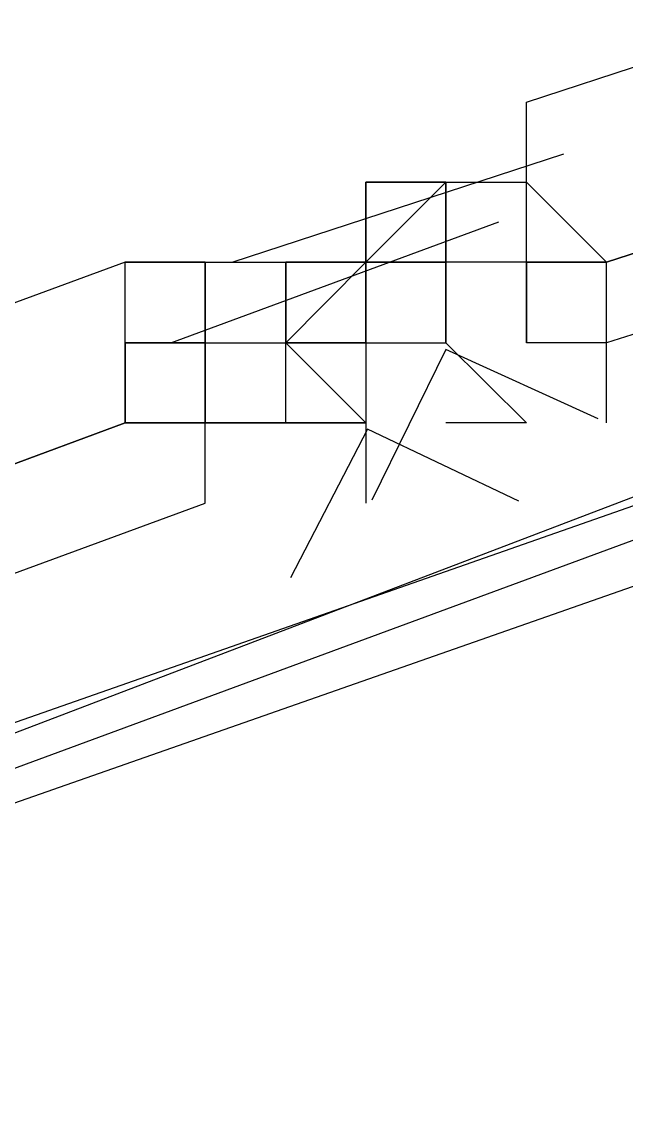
# Model space of a CAD drawing. Header units: feet. Extents: x -84 to 198, y -22 to 181.
# Drawn here: x 52.0628 to 52.1633, y 147.9979 to 148.1778 of the extents above; entities that cross this region are included whole.
import ezdxf

# ---------------------------------------------------------------- set-up
doc = ezdxf.new("R2010")
doc.units = ezdxf.units.FT
doc.layers.add('A-LINEA', color=7, linetype='CONTINUOUS')

msp = doc.modelspace()

# ---------------------------------------------------------------- linework, layer by layer
at = {"layer": 'A-LINEA'}
for p, q in [((52.1467, 148.1644), (52.1467, 148.1644)), ((52.1467, 148.1644), (52.1467, 148.1644)), ((52.0978, 148.1378), (52.1529, 148.1558)), ((52.0978, 148.1378), (52.1529, 148.1558)), ((52.12, 148.1511), (52.12, 148.1511)), ((52.1333, 148.1511), (52.12, 148.1511)), ((52.1333, 148.1511), (52.12, 148.1511)), ((52.12, 148.1511), (52.12, 148.1511)), ((52.12, 148.1511), (52.12, 148.1511)), ((52.12, 148.1378), (52.1333, 148.1511)), ((52.12, 148.1511), (52.12, 148.1511)), ((52.12, 148.1511), (52.1333, 148.1511)), ((52.12, 148.1511), (52.12, 148.1511)), ((52.12, 148.1511), (52.12, 148.1511)), ((52.12, 148.1511), (52.12, 148.1511)), ((52.12, 148.1511), (52.12, 148.1511)), ((52.12, 148.1511), (52.12, 148.1511)), ((52.12, 148.1511), (52.12, 148.1511)), ((52.12, 148.1511), (52.12, 148.1511)), ((52.12, 148.1511), (52.12, 148.1511)), ((52.12, 148.1511), (52.12, 148.1511)), ((52.12, 148.1511), (52.12, 148.1511)), ((52.12, 148.1511), (52.12, 148.1511)), ((52.1333, 148.1511), (52.12, 148.1511)), ((52.1333, 148.1511), (52.12, 148.1511)), ((52.12, 148.1511), (52.12, 148.1511)), ((52.12, 148.1511), (52.12, 148.1511)), ((52.12, 148.1378), (52.1333, 148.1511)), ((52.12, 148.1511), (52.12, 148.1511)), ((52.12, 148.1511), (52.1333, 148.1511)), ((52.12, 148.1511), (52.12, 148.1511)), ((52.12, 148.1511), (52.12, 148.1511)), ((52.12, 148.1511), (52.12, 148.1511)), ((52.12, 148.1511), (52.12, 148.1511)), ((52.12, 148.1511), (52.12, 148.1511)), ((52.12, 148.1511), (52.12, 148.1511)), ((52.12, 148.1511), (52.12, 148.1511)), ((52.12, 148.1511), (52.12, 148.1511)), ((52.12, 148.1511), (52.12, 148.1511)), ((52.12, 148.1511), (52.12, 148.1511)), ((52.1333, 148.1511), (52.1333, 148.1511)), ((52.1333, 148.1511), (52.1333, 148.1511)), ((52.1333, 148.1511), (52.1333, 148.1511)), ((52.1333, 148.1511), (52.1333, 148.1511)), ((52.1333, 148.1511), (52.1333, 148.1511)), ((52.1333, 148.1511), (52.1333, 148.1511)), ((52.1333, 148.1511), (52.1333, 148.1511)), ((52.1333, 148.1511), (52.1333, 148.1511)), ((52.1333, 148.1511), (52.1333, 148.1511)), ((52.1333, 148.1511), (52.1333, 148.1511)), ((52.1333, 148.1511), (52.1333, 148.1511)), ((52.1333, 148.1511), (52.1333, 148.1511)), ((52.1333, 148.1511), (52.1333, 148.1511)), ((52.1333, 148.1511), (52.1333, 148.1378)), ((52.1333, 148.1511), (52.1467, 148.1511)), ((52.1333, 148.1511), (52.1333, 148.1511)), ((52.1333, 148.1511), (52.1333, 148.1511)), ((52.1333, 148.1511), (52.1333, 148.1378)), ((52.1333, 148.1511), (52.1333, 148.1511)), ((52.1333, 148.1511), (52.1333, 148.1511)), ((52.1333, 148.1511), (52.1333, 148.1511)), ((52.1333, 148.1511), (52.1333, 148.1511)), ((52.1333, 148.1511), (52.1333, 148.1511)), ((52.1333, 148.1511), (52.1333, 148.1511)), ((52.1333, 148.1511), (52.1333, 148.1511)), ((52.1333, 148.1511), (52.1333, 148.1511)), ((52.1333, 148.1511), (52.1333, 148.1511)), ((52.1333, 148.1511), (52.1333, 148.1511)), ((52.1333, 148.1511), (52.1333, 148.1511)), ((52.1333, 148.1511), (52.1333, 148.1511)), ((52.1333, 148.1511), (52.1333, 148.1511)), ((52.1333, 148.1511), (52.1333, 148.1511)), ((52.1333, 148.1511), (52.1333, 148.1511)), ((52.1333, 148.1511), (52.1333, 148.1511)), ((52.1333, 148.1511), (52.1333, 148.1511)), ((52.1333, 148.1511), (52.1333, 148.1378)), ((52.1333, 148.1511), (52.1467, 148.1511)), ((52.1333, 148.1511), (52.1333, 148.1511)), ((52.1333, 148.1511), (52.1333, 148.1511)), ((52.1333, 148.1511), (52.1333, 148.1378)), ((52.1333, 148.1511), (52.1333, 148.1511)), ((52.1333, 148.1511), (52.1333, 148.1511)), ((52.1333, 148.1511), (52.1333, 148.1511)), ((52.1333, 148.1511), (52.1333, 148.1511)), ((52.1467, 148.1511), (52.1467, 148.1511)), ((52.1467, 148.1511), (52.1467, 148.1511)), ((52.1467, 148.1511), (52.1467, 148.1511)), ((52.1467, 148.1511), (52.1467, 148.1511)), ((52.1467, 148.1511), (52.1467, 148.1511)), ((52.1467, 148.1511), (52.1467, 148.1511)), ((52.1467, 148.1511), (52.1467, 148.1511)), ((52.1467, 148.1511), (52.1467, 148.1511)), ((52.1467, 148.1511), (52.1467, 148.1511)), ((52.1467, 148.1511), (52.1467, 148.1511)), ((52.1467, 148.1511), (52.1467, 148.1511)), ((52.1467, 148.1511), (52.1467, 148.1511)), ((52.1467, 148.1511), (52.1467, 148.1511)), ((52.1467, 148.1511), (52.1467, 148.1511)), ((52.1467, 148.1511), (52.1467, 148.1511)), ((52.1467, 148.1511), (52.1467, 148.1511)), ((52.1467, 148.1511), (52.1467, 148.1511)), ((52.1467, 148.1511), (52.1467, 148.1511)), ((52.1467, 148.1511), (52.1467, 148.1511)), ((52.1467, 148.1511), (52.1467, 148.1511)), ((52.1467, 148.1511), (52.1467, 148.1511)), ((52.1467, 148.1511), (52.1467, 148.1511)), ((52.1467, 148.1511), (52.1467, 148.1511)), ((52.1467, 148.1511), (52.1467, 148.1511)), ((52.1467, 148.1511), (52.1467, 148.1511)), ((52.1467, 148.1511), (52.1467, 148.1511)), ((52.1467, 148.1511), (52.1467, 148.1511)), ((52.1467, 148.1511), (52.1467, 148.1511)), ((52.1467, 148.1511), (52.1467, 148.1511)), ((52.1467, 148.1511), (52.1467, 148.1511)), ((52.1467, 148.1378), (52.1467, 148.1511)), ((52.1467, 148.1511), (52.1467, 148.1511)), ((52.1467, 148.1511), (52.1467, 148.1511)), ((52.1467, 148.1511), (52.1467, 148.1511)), ((52.1467, 148.1511), (52.1467, 148.1511)), ((52.1467, 148.1511), (52.1467, 148.1511)), ((52.1467, 148.1511), (52.1467, 148.1511)), ((52.1467, 148.1511), (52.1467, 148.1511)), ((52.1467, 148.1511), (52.1467, 148.1511)), ((52.1467, 148.1511), (52.1467, 148.1511)), ((52.1467, 148.1511), (52.1467, 148.1511)), ((52.1467, 148.1511), (52.1467, 148.1511)), ((52.1467, 148.1511), (52.1467, 148.1511)), ((52.1467, 148.1511), (52.1467, 148.1511)), ((52.1467, 148.1511), (52.1467, 148.1511)), ((52.1467, 148.1511), (52.1467, 148.1511)), ((52.1467, 148.1511), (52.1467, 148.1511)), ((52.1467, 148.1511), (52.1467, 148.1511)), ((52.1467, 148.1511), (52.1467, 148.1511)), ((52.1467, 148.1511), (52.1467, 148.1511)), ((52.1467, 148.1511), (52.1467, 148.1511)), ((52.1467, 148.1511), (52.1467, 148.1511)), ((52.1467, 148.1511), (52.1467, 148.1511)), ((52.1467, 148.1511), (52.1467, 148.1511)), ((52.1467, 148.1511), (52.1467, 148.1511)), ((52.1467, 148.1511), (52.1467, 148.1511)), ((52.1467, 148.1511), (52.1467, 148.1511)), ((52.1467, 148.1511), (52.1467, 148.1511)), ((52.1467, 148.1511), (52.1467, 148.1511)), ((52.1467, 148.1511), (52.1467, 148.1511)), ((52.1467, 148.1511), (52.1467, 148.1511)), ((52.1467, 148.1378), (52.1467, 148.1511)), ((52.0876, 148.1244), (52.1421, 148.1445)), ((52.0876, 148.1244), (52.1421, 148.1445)), ((52.08, 148.1378), (52.08, 148.1378)), ((52.08, 148.1378), (52.08, 148.1378)), ((52.08, 148.1378), (52.0933, 148.1378)), ((52.08, 148.1378), (52.08, 148.1378)), ((52.08, 148.1378), (52.08, 148.1378)), ((52.08, 148.1378), (52.08, 148.1378)), ((52.08, 148.1378), (52.08, 148.1378)), ((52.0933, 148.1378), (52.08, 148.1378)), ((52.08, 148.1378), (52.08, 148.1378)), ((52.08, 148.1378), (52.08, 148.1378)), ((52.08, 148.1378), (52.0933, 148.1378)), ((52.08, 148.1378), (52.08, 148.1378)), ((52.08, 148.1378), (52.08, 148.1378)), ((52.08, 148.1378), (52.08, 148.1378)), ((52.08, 148.1378), (52.08, 148.1378)), ((52.0933, 148.1378), (52.08, 148.1378)), ((52.0933, 148.1378), (52.1067, 148.1378)), ((52.0933, 148.1378), (52.0933, 148.1378)), ((52.0933, 148.1378), (52.0933, 148.1378)), ((52.0933, 148.1378), (52.0933, 148.1378)), ((52.0933, 148.1378), (52.0933, 148.1378)), ((52.0933, 148.1378), (52.0933, 148.1378)), ((52.0933, 148.1378), (52.0933, 148.1378)), ((52.0933, 148.1378), (52.0933, 148.1378)), ((52.0933, 148.1378), (52.1067, 148.1378)), ((52.0933, 148.1244), (52.0933, 148.1378)), ((52.0933, 148.1378), (52.0933, 148.1244)), ((52.0933, 148.1378), (52.0933, 148.1378)), ((52.0933, 148.1378), (52.0933, 148.1378)), ((52.0933, 148.1378), (52.1067, 148.1378)), ((52.0933, 148.1378), (52.0933, 148.1244)), ((52.0933, 148.1378), (52.0933, 148.1378)), ((52.0933, 148.1378), (52.0933, 148.1378)), ((52.0933, 148.1378), (52.0933, 148.1378)), ((52.0933, 148.1378), (52.0933, 148.1244)), ((52.0933, 148.1378), (52.0933, 148.1244)), ((52.0933, 148.1378), (52.0933, 148.1244)), ((52.0933, 148.1378), (52.0933, 148.1378)), ((52.0933, 148.1378), (52.0933, 148.1378)), ((52.0933, 148.1378), (52.0933, 148.1378)), ((52.0933, 148.1378), (52.0933, 148.1378)), ((52.0933, 148.1378), (52.0933, 148.1378)), ((52.0933, 148.1378), (52.0933, 148.1378)), ((52.0933, 148.1378), (52.0933, 148.1378)), ((52.0933, 148.1378), (52.1067, 148.1378)), ((52.0933, 148.1378), (52.0933, 148.1378)), ((52.0933, 148.1378), (52.0933, 148.1378)), ((52.0933, 148.1378), (52.0933, 148.1378)), ((52.0933, 148.1378), (52.0933, 148.1378)), ((52.0933, 148.1378), (52.0933, 148.1378)), ((52.0933, 148.1378), (52.0933, 148.1378)), ((52.0933, 148.1378), (52.0933, 148.1378)), ((52.0933, 148.1378), (52.1067, 148.1378)), ((52.0933, 148.1244), (52.0933, 148.1378)), ((52.0933, 148.1378), (52.0933, 148.1244)), ((52.0933, 148.1378), (52.0933, 148.1378)), ((52.0933, 148.1378), (52.0933, 148.1378)), ((52.0933, 148.1378), (52.1067, 148.1378)), ((52.0933, 148.1378), (52.0933, 148.1244)), ((52.0933, 148.1378), (52.0933, 148.1378)), ((52.0933, 148.1378), (52.0933, 148.1378)), ((52.0933, 148.1378), (52.0933, 148.1378)), ((52.0933, 148.1378), (52.0933, 148.1244)), ((52.0933, 148.1378), (52.0933, 148.1244)), ((52.0933, 148.1378), (52.0933, 148.1244)), ((52.0933, 148.1378), (52.0933, 148.1378)), ((52.0933, 148.1378), (52.0933, 148.1378)), ((52.0933, 148.1378), (52.0933, 148.1378)), ((52.0933, 148.1378), (52.0933, 148.1378)), ((52.0933, 148.1378), (52.0933, 148.1378)), ((52.0933, 148.1378), (52.0933, 148.1378)), ((52.0933, 148.1378), (52.0933, 148.1378)), ((52.1067, 148.1378), (52.1067, 148.1378)), ((52.12, 148.1378), (52.1067, 148.1378)), ((52.1067, 148.1378), (52.1067, 148.1378)), ((52.1067, 148.1378), (52.1067, 148.1378)), ((52.1067, 148.1378), (52.1067, 148.1378)), ((52.1067, 148.1378), (52.1067, 148.1378)), ((52.1067, 148.1378), (52.1067, 148.1378)), ((52.1067, 148.1378), (52.1067, 148.1378)), ((52.1067, 148.1378), (52.1067, 148.1378)), ((52.1067, 148.1378), (52.1067, 148.1378)), ((52.1067, 148.1378), (52.1067, 148.1378)), ((52.1067, 148.1378), (52.1067, 148.1378)), ((52.1067, 148.1378), (52.1067, 148.1378)), ((52.1067, 148.1244), (52.1067, 148.1378)), ((52.1067, 148.1378), (52.1067, 148.1378)), ((52.1067, 148.1378), (52.1067, 148.1378)), ((52.1067, 148.1378), (52.1067, 148.1378)), ((52.1067, 148.1378), (52.1067, 148.1378)), ((52.12, 148.1378), (52.1067, 148.1378)), ((52.1067, 148.1378), (52.1067, 148.1378)), ((52.1067, 148.1378), (52.1067, 148.1378)), ((52.1067, 148.1378), (52.1067, 148.1378)), ((52.1067, 148.1378), (52.1067, 148.1378)), ((52.1067, 148.1378), (52.1067, 148.1378)), ((52.1067, 148.1378), (52.1067, 148.1378)), ((52.1067, 148.1378), (52.1067, 148.1378)), ((52.1067, 148.1378), (52.1067, 148.1378)), ((52.1067, 148.1378), (52.1067, 148.1378)), ((52.1067, 148.1378), (52.1067, 148.1378)), ((52.1067, 148.1378), (52.1067, 148.1378)), ((52.1067, 148.1378), (52.1067, 148.1378)), ((52.1067, 148.1378), (52.1067, 148.1378)), ((52.1067, 148.1378), (52.1067, 148.1378)), ((52.1067, 148.1378), (52.1067, 148.1378)), ((52.1067, 148.1378), (52.12, 148.1378)), ((52.1067, 148.1378), (52.1067, 148.1378)), ((52.1067, 148.1378), (52.1067, 148.1378)), ((52.1067, 148.1378), (52.1067, 148.1378)), ((52.1067, 148.1378), (52.1067, 148.1378)), ((52.1067, 148.1378), (52.1067, 148.1378)), ((52.1067, 148.1378), (52.1067, 148.1378)), ((52.1067, 148.1378), (52.1067, 148.1378)), ((52.1067, 148.1378), (52.1067, 148.1378)), ((52.1067, 148.1378), (52.1067, 148.1244)), ((52.1067, 148.1378), (52.1067, 148.1378)), ((52.1067, 148.1378), (52.1067, 148.1378)), ((52.1067, 148.1378), (52.1067, 148.1378)), ((52.1067, 148.1378), (52.1067, 148.1378)), ((52.1067, 148.1378), (52.1067, 148.1378)), ((52.1067, 148.1378), (52.1067, 148.1378)), ((52.1067, 148.1378), (52.1067, 148.1378)), ((52.1067, 148.1378), (52.1067, 148.1378)), ((52.1067, 148.1378), (52.1067, 148.1378)), ((52.1067, 148.1378), (52.1067, 148.1378)), ((52.12, 148.1378), (52.1067, 148.1378)), ((52.1067, 148.1378), (52.1067, 148.1378)), ((52.1067, 148.1378), (52.1067, 148.1378)), ((52.1067, 148.1378), (52.1067, 148.1378)), ((52.1067, 148.1378), (52.1067, 148.1378)), ((52.1067, 148.1378), (52.1067, 148.1378)), ((52.1067, 148.1378), (52.1067, 148.1378)), ((52.1067, 148.1378), (52.1067, 148.1378)), ((52.1067, 148.1378), (52.1067, 148.1378)), ((52.1067, 148.1378), (52.1067, 148.1378)), ((52.1067, 148.1378), (52.1067, 148.1378)), ((52.1067, 148.1378), (52.1067, 148.1378)), ((52.1067, 148.1244), (52.1067, 148.1378)), ((52.1067, 148.1378), (52.1067, 148.1378)), ((52.1067, 148.1378), (52.1067, 148.1378)), ((52.1067, 148.1378), (52.1067, 148.1378)), ((52.1067, 148.1378), (52.1067, 148.1378)), ((52.12, 148.1378), (52.1067, 148.1378)), ((52.1067, 148.1378), (52.1067, 148.1378)), ((52.1067, 148.1378), (52.1067, 148.1378)), ((52.1067, 148.1378), (52.1067, 148.1378)), ((52.1067, 148.1378), (52.1067, 148.1378)), ((52.1067, 148.1378), (52.1067, 148.1378)), ((52.1067, 148.1378), (52.1067, 148.1378)), ((52.1067, 148.1378), (52.1067, 148.1378)), ((52.1067, 148.1378), (52.1067, 148.1378)), ((52.1067, 148.1378), (52.1067, 148.1378)), ((52.1067, 148.1378), (52.1067, 148.1378)), ((52.1067, 148.1378), (52.1067, 148.1378)), ((52.1067, 148.1378), (52.1067, 148.1378)), ((52.1067, 148.1378), (52.1067, 148.1378)), ((52.1067, 148.1378), (52.1067, 148.1378)), ((52.1067, 148.1378), (52.1067, 148.1378)), ((52.1067, 148.1378), (52.12, 148.1378)), ((52.1067, 148.1378), (52.1067, 148.1378)), ((52.1067, 148.1378), (52.1067, 148.1378)), ((52.1067, 148.1378), (52.1067, 148.1378)), ((52.1067, 148.1378), (52.1067, 148.1378)), ((52.1067, 148.1378), (52.1067, 148.1378)), ((52.1067, 148.1378), (52.1067, 148.1378)), ((52.1067, 148.1378), (52.1067, 148.1378)), ((52.1067, 148.1378), (52.1067, 148.1378)), ((52.1067, 148.1378), (52.1067, 148.1244)), ((52.1067, 148.1378), (52.1067, 148.1378)), ((52.1067, 148.1378), (52.1067, 148.1378)), ((52.1067, 148.1378), (52.1067, 148.1378)), ((52.1067, 148.1378), (52.1067, 148.1378)), ((52.1067, 148.1378), (52.1067, 148.1378)), ((52.1067, 148.1378), (52.1067, 148.1378)), ((52.1067, 148.1378), (52.1067, 148.1378)), ((52.1067, 148.1378), (52.1067, 148.1378)), ((52.1067, 148.1378), (52.1067, 148.1378)), ((52.12, 148.1244), (52.12, 148.1378)), ((52.12, 148.1378), (52.12, 148.1378)), ((52.12, 148.1378), (52.12, 148.1378)), ((52.12, 148.1378), (52.12, 148.1378)), ((52.12, 148.1378), (52.12, 148.1378)), ((52.12, 148.1378), (52.12, 148.1378)), ((52.12, 148.1378), (52.12, 148.1378)), ((52.12, 148.1378), (52.12, 148.1378)), ((52.12, 148.1378), (52.12, 148.1378)), ((52.12, 148.1378), (52.12, 148.1378)), ((52.12, 148.1378), (52.12, 148.1378)), ((52.12, 148.1378), (52.12, 148.1378)), ((52.12, 148.1378), (52.12, 148.1378)), ((52.12, 148.1378), (52.12, 148.1378)), ((52.12, 148.1378), (52.12, 148.1378)), ((52.12, 148.1378), (52.12, 148.1378)), ((52.1333, 148.1378), (52.12, 148.1378)), ((52.12, 148.1378), (52.12, 148.1378)), ((52.12, 148.1378), (52.12, 148.1378)), ((52.12, 148.1378), (52.12, 148.1378)), ((52.12, 148.1378), (52.12, 148.1378)), ((52.12, 148.1378), (52.12, 148.1378)), ((52.12, 148.1378), (52.12, 148.1378)), ((52.12, 148.1244), (52.12, 148.1378)), ((52.1333, 148.1378), (52.12, 148.1378)), ((52.12, 148.1378), (52.12, 148.1244)), ((52.1333, 148.1378), (52.12, 148.1378)), ((52.1333, 148.1378), (52.12, 148.1378)), ((52.12, 148.1378), (52.12, 148.1378)), ((52.12, 148.1378), (52.12, 148.1378)), ((52.12, 148.1378), (52.12, 148.1378)), ((52.12, 148.1244), (52.12, 148.1378)), ((52.12, 148.1378), (52.12, 148.1378)), ((52.12, 148.1378), (52.12, 148.1378)), ((52.12, 148.1378), (52.12, 148.1378)), ((52.12, 148.1378), (52.12, 148.1378)), ((52.12, 148.1378), (52.12, 148.1378)), ((52.12, 148.1378), (52.12, 148.1378)), ((52.12, 148.1378), (52.12, 148.1378)), ((52.12, 148.1378), (52.12, 148.1378)), ((52.12, 148.1378), (52.12, 148.1378)), ((52.12, 148.1378), (52.12, 148.1378)), ((52.12, 148.1378), (52.12, 148.1244)), ((52.12, 148.1378), (52.12, 148.1378)), ((52.12, 148.1378), (52.12, 148.1378)), ((52.12, 148.1244), (52.12, 148.1378)), ((52.12, 148.1378), (52.12, 148.1378)), ((52.12, 148.1378), (52.12, 148.1378)), ((52.12, 148.1378), (52.12, 148.1378)), ((52.12, 148.1244), (52.12, 148.1378)), ((52.12, 148.1378), (52.12, 148.1378)), ((52.12, 148.1378), (52.12, 148.1378)), ((52.12, 148.1378), (52.12, 148.1378)), ((52.12, 148.1378), (52.12, 148.1378)), ((52.12, 148.1378), (52.12, 148.1378)), ((52.12, 148.1378), (52.12, 148.1378)), ((52.12, 148.1378), (52.12, 148.1378)), ((52.12, 148.1378), (52.12, 148.1378)), ((52.12, 148.1378), (52.12, 148.1378)), ((52.12, 148.1378), (52.12, 148.1378)), ((52.12, 148.1378), (52.12, 148.1378)), ((52.12, 148.1378), (52.12, 148.1378)), ((52.12, 148.1378), (52.12, 148.1378)), ((52.12, 148.1378), (52.12, 148.1378)), ((52.12, 148.1378), (52.12, 148.1378)), ((52.1333, 148.1378), (52.12, 148.1378)), ((52.12, 148.1378), (52.12, 148.1378)), ((52.12, 148.1378), (52.12, 148.1378)), ((52.12, 148.1378), (52.12, 148.1378)), ((52.12, 148.1378), (52.12, 148.1378)), ((52.12, 148.1378), (52.12, 148.1378)), ((52.12, 148.1378), (52.12, 148.1378)), ((52.12, 148.1244), (52.12, 148.1378)), ((52.1333, 148.1378), (52.12, 148.1378)), ((52.12, 148.1378), (52.12, 148.1244)), ((52.1333, 148.1378), (52.12, 148.1378)), ((52.1333, 148.1378), (52.12, 148.1378)), ((52.12, 148.1378), (52.12, 148.1378)), ((52.12, 148.1378), (52.12, 148.1378)), ((52.12, 148.1378), (52.12, 148.1378)), ((52.12, 148.1244), (52.12, 148.1378)), ((52.12, 148.1378), (52.12, 148.1378)), ((52.12, 148.1378), (52.12, 148.1378)), ((52.12, 148.1378), (52.12, 148.1378)), ((52.12, 148.1378), (52.12, 148.1378)), ((52.12, 148.1378), (52.12, 148.1378)), ((52.12, 148.1378), (52.12, 148.1378)), ((52.12, 148.1378), (52.12, 148.1378)), ((52.12, 148.1378), (52.12, 148.1378)), ((52.12, 148.1378), (52.12, 148.1378)), ((52.12, 148.1378), (52.12, 148.1378)), ((52.12, 148.1378), (52.12, 148.1244)), ((52.12, 148.1378), (52.12, 148.1378)), ((52.12, 148.1378), (52.12, 148.1378)), ((52.12, 148.1244), (52.12, 148.1378)), ((52.12, 148.1378), (52.12, 148.1378)), ((52.12, 148.1378), (52.12, 148.1378)), ((52.12, 148.1378), (52.12, 148.1378)), ((52.1333, 148.1378), (52.1333, 148.1378)), ((52.1333, 148.1378), (52.1333, 148.1378)), ((52.1467, 148.1378), (52.1333, 148.1378)), ((52.1333, 148.1378), (52.1333, 148.1378)), ((52.1333, 148.1378), (52.1333, 148.1378)), ((52.1333, 148.1378), (52.1333, 148.1378)), ((52.1333, 148.1378), (52.1333, 148.1378)), ((52.1333, 148.1378), (52.1333, 148.1378)), ((52.1333, 148.1378), (52.1333, 148.1378)), ((52.1333, 148.1378), (52.1333, 148.1378)), ((52.1333, 148.1378), (52.1333, 148.1244)), ((52.1333, 148.1378), (52.1333, 148.1378)), ((52.1333, 148.1378), (52.1333, 148.1378)), ((52.1333, 148.1378), (52.1333, 148.1244)), ((52.1333, 148.1378), (52.1333, 148.1244)), ((52.1333, 148.1378), (52.1333, 148.1244)), ((52.1333, 148.1378), (52.1333, 148.1244)), ((52.1333, 148.1378), (52.1333, 148.1244)), ((52.1333, 148.1378), (52.1333, 148.1378)), ((52.1333, 148.1378), (52.1333, 148.1378)), ((52.1333, 148.1378), (52.1333, 148.1378)), ((52.1333, 148.1378), (52.1333, 148.1378)), ((52.1333, 148.1378), (52.1333, 148.1378)), ((52.1333, 148.1378), (52.1333, 148.1378)), ((52.1333, 148.1244), (52.1333, 148.1378)), ((52.1333, 148.1378), (52.1333, 148.1378)), ((52.1333, 148.1378), (52.1333, 148.1378)), ((52.1333, 148.1378), (52.1333, 148.1378)), ((52.1333, 148.1378), (52.1333, 148.1378)), ((52.1333, 148.1378), (52.1333, 148.1378)), ((52.1333, 148.1378), (52.1333, 148.1378)), ((52.1333, 148.1378), (52.1333, 148.1378)), ((52.1333, 148.1378), (52.1333, 148.1378)), ((52.1333, 148.1378), (52.1333, 148.1378)), ((52.1333, 148.1378), (52.1333, 148.1378)), ((52.1333, 148.1378), (52.1333, 148.1378)), ((52.1333, 148.1378), (52.1333, 148.1378)), ((52.1333, 148.1378), (52.1333, 148.1378)), ((52.1333, 148.1378), (52.1333, 148.1378)), ((52.1333, 148.1378), (52.1333, 148.1378)), ((52.1333, 148.1378), (52.1333, 148.1378)), ((52.1333, 148.1378), (52.1333, 148.1378)), ((52.1333, 148.1378), (52.1333, 148.1378)), ((52.1333, 148.1378), (52.1333, 148.1378)), ((52.1333, 148.1378), (52.1333, 148.1378)), ((52.1333, 148.1378), (52.1333, 148.1378)), ((52.1333, 148.1378), (52.1333, 148.1244)), ((52.1333, 148.1378), (52.1333, 148.1378)), ((52.1333, 148.1378), (52.1333, 148.1378)), ((52.1467, 148.1378), (52.1333, 148.1378)), ((52.1333, 148.1378), (52.1333, 148.1378)), ((52.1333, 148.1378), (52.1333, 148.1378)), ((52.1333, 148.1378), (52.1333, 148.1378)), ((52.1333, 148.1378), (52.1333, 148.1378)), ((52.1333, 148.1378), (52.1333, 148.1378)), ((52.1333, 148.1378), (52.1333, 148.1378)), ((52.1333, 148.1378), (52.1333, 148.1378)), ((52.1333, 148.1378), (52.1333, 148.1244)), ((52.1333, 148.1378), (52.1333, 148.1378)), ((52.1333, 148.1378), (52.1333, 148.1378)), ((52.1333, 148.1378), (52.1333, 148.1244)), ((52.1333, 148.1378), (52.1333, 148.1244)), ((52.1333, 148.1378), (52.1333, 148.1244)), ((52.1333, 148.1378), (52.1333, 148.1244)), ((52.1333, 148.1378), (52.1333, 148.1244)), ((52.1333, 148.1378), (52.1333, 148.1378)), ((52.1333, 148.1378), (52.1333, 148.1378)), ((52.1333, 148.1378), (52.1333, 148.1378)), ((52.1333, 148.1378), (52.1333, 148.1378)), ((52.1333, 148.1378), (52.1333, 148.1378)), ((52.1333, 148.1378), (52.1333, 148.1378)), ((52.1333, 148.1244), (52.1333, 148.1378)), ((52.1333, 148.1378), (52.1333, 148.1378)), ((52.1333, 148.1378), (52.1333, 148.1378)), ((52.1333, 148.1378), (52.1333, 148.1378)), ((52.1333, 148.1378), (52.1333, 148.1378)), ((52.1333, 148.1378), (52.1333, 148.1378)), ((52.1333, 148.1378), (52.1333, 148.1378)), ((52.1333, 148.1378), (52.1333, 148.1378)), ((52.1333, 148.1378), (52.1333, 148.1378)), ((52.1333, 148.1378), (52.1333, 148.1378)), ((52.1333, 148.1378), (52.1333, 148.1378)), ((52.1333, 148.1378), (52.1333, 148.1378)), ((52.1333, 148.1378), (52.1333, 148.1378)), ((52.1333, 148.1378), (52.1333, 148.1378)), ((52.1333, 148.1378), (52.1333, 148.1378)), ((52.1333, 148.1378), (52.1333, 148.1378)), ((52.1333, 148.1378), (52.1333, 148.1378)), ((52.1333, 148.1378), (52.1333, 148.1378)), ((52.1333, 148.1378), (52.1333, 148.1378)), ((52.1333, 148.1378), (52.1333, 148.1378)), ((52.1333, 148.1378), (52.1333, 148.1378)), ((52.1333, 148.1378), (52.1333, 148.1378)), ((52.1333, 148.1378), (52.1333, 148.1244)), ((52.1467, 148.1244), (52.1467, 148.1378)), ((52.1467, 148.1378), (52.1467, 148.1378)), ((52.1467, 148.1378), (52.1467, 148.1378)), ((52.1467, 148.1378), (52.1467, 148.1378)), ((52.1467, 148.1378), (52.1467, 148.1378)), ((52.1467, 148.1378), (52.1467, 148.1378)), ((52.1467, 148.1244), (52.1467, 148.1378)), ((52.1467, 148.1378), (52.1467, 148.1378)), ((52.1467, 148.1378), (52.1467, 148.1378)), ((52.1467, 148.1378), (52.1467, 148.1378)), ((52.1467, 148.1378), (52.1467, 148.1378)), ((52.1467, 148.1378), (52.1467, 148.1378)), ((52.16, 148.1378), (52.1467, 148.1378)), ((52.1467, 148.1378), (52.1467, 148.1378)), ((52.1467, 148.1378), (52.1467, 148.1378)), ((52.1467, 148.1378), (52.1467, 148.1378)), ((52.1467, 148.1378), (52.1467, 148.1378)), ((52.1467, 148.1378), (52.1467, 148.1378)), ((52.1467, 148.1378), (52.1467, 148.1378)), ((52.1467, 148.1378), (52.1467, 148.1378)), ((52.1467, 148.1378), (52.1467, 148.1378)), ((52.1467, 148.1378), (52.1467, 148.1378)), ((52.1467, 148.1378), (52.16, 148.1378)), ((52.1467, 148.1378), (52.1467, 148.1378)), ((52.1467, 148.1378), (52.1467, 148.1244)), ((52.1467, 148.1378), (52.1467, 148.1378)), ((52.1467, 148.1378), (52.1467, 148.1378)), ((52.1467, 148.1378), (52.1467, 148.1378)), ((52.1467, 148.1378), (52.1467, 148.1378)), ((52.1467, 148.1378), (52.1467, 148.1378)), ((52.1467, 148.1244), (52.1467, 148.1378)), ((52.1467, 148.1378), (52.1467, 148.1378)), ((52.1467, 148.1378), (52.1467, 148.1378)), ((52.1467, 148.1378), (52.1467, 148.1378)), ((52.1467, 148.1378), (52.1467, 148.1378)), ((52.1467, 148.1378), (52.1467, 148.1378)), ((52.1467, 148.1244), (52.1467, 148.1378)), ((52.1467, 148.1378), (52.1467, 148.1378)), ((52.1467, 148.1378), (52.1467, 148.1378)), ((52.1467, 148.1378), (52.1467, 148.1378)), ((52.1467, 148.1378), (52.1467, 148.1378)), ((52.1467, 148.1378), (52.1467, 148.1378)), ((52.16, 148.1378), (52.1467, 148.1378)), ((52.1467, 148.1378), (52.1467, 148.1378)), ((52.1467, 148.1378), (52.1467, 148.1378)), ((52.1467, 148.1378), (52.1467, 148.1378)), ((52.1467, 148.1378), (52.1467, 148.1378)), ((52.1467, 148.1378), (52.1467, 148.1378)), ((52.1467, 148.1378), (52.1467, 148.1378)), ((52.1467, 148.1378), (52.1467, 148.1378)), ((52.1467, 148.1378), (52.1467, 148.1378)), ((52.1467, 148.1378), (52.1467, 148.1378)), ((52.1467, 148.1378), (52.16, 148.1378)), ((52.1467, 148.1378), (52.1467, 148.1378)), ((52.1467, 148.1378), (52.1467, 148.1244)), ((52.1467, 148.1378), (52.1467, 148.1378)), ((52.1467, 148.1378), (52.1467, 148.1378)), ((52.1467, 148.1378), (52.1467, 148.1378)), ((52.1467, 148.1378), (52.1467, 148.1378)), ((52.1467, 148.1378), (52.1467, 148.1378)), ((52.16, 148.1378), (52.16, 148.1378)), ((52.16, 148.1378), (52.16, 148.1378)), ((52.16, 148.1378), (52.16, 148.1378)), ((52.16, 148.1244), (52.16, 148.1378)), ((52.16, 148.1378), (52.16, 148.1378)), ((52.16, 148.1378), (52.16, 148.1378)), ((52.16, 148.1378), (52.16, 148.1378)), ((52.16, 148.1378), (52.16, 148.1378)), ((52.16, 148.1378), (52.16, 148.1378)), ((52.16, 148.1378), (52.16, 148.1378)), ((52.16, 148.1378), (52.16, 148.1378)), ((52.16, 148.1378), (52.16, 148.1378)), ((52.16, 148.1378), (52.16, 148.1378)), ((52.16, 148.1244), (52.16, 148.1378)), ((52.16, 148.1378), (52.16, 148.1378)), ((52.16, 148.1378), (52.16, 148.1378)), ((52.16, 148.1378), (52.16, 148.1378)), ((52.16, 148.1378), (52.16, 148.1378)), ((52.16, 148.1378), (52.16, 148.1378)), ((52.16, 148.1378), (52.16, 148.1378)), ((52.0933, 148.1244), (52.08, 148.1244)), ((52.08, 148.1244), (52.08, 148.1244)), ((52.08, 148.1244), (52.08, 148.1244)), ((52.08, 148.1244), (52.08, 148.1244)), ((52.08, 148.1244), (52.08, 148.1244)), ((52.08, 148.1244), (52.08, 148.1244)), ((52.08, 148.1244), (52.08, 148.1244)), ((52.08, 148.1244), (52.08, 148.1244)), ((52.08, 148.1244), (52.0933, 148.1244)), ((52.08, 148.1244), (52.08, 148.1111)), ((52.0933, 148.1244), (52.08, 148.1244)), ((52.0933, 148.1244), (52.08, 148.1244)), ((52.0933, 148.1244), (52.08, 148.1244)), ((52.0933, 148.1244), (52.08, 148.1244)), ((52.0933, 148.1244), (52.08, 148.1244)), ((52.0933, 148.1244), (52.08, 148.1244)), ((52.0933, 148.1244), (52.08, 148.1244)), ((52.0933, 148.1244), (52.08, 148.1244)), ((52.08, 148.1244), (52.08, 148.1244)), ((52.08, 148.1244), (52.08, 148.1244)), ((52.08, 148.1244), (52.08, 148.1244)), ((52.08, 148.1244), (52.08, 148.1244)), ((52.08, 148.1244), (52.08, 148.1244)), ((52.08, 148.1244), (52.08, 148.1244)), ((52.08, 148.1244), (52.08, 148.1244)), ((52.08, 148.1244), (52.0933, 148.1244)), ((52.08, 148.1244), (52.08, 148.1111)), ((52.0933, 148.1244), (52.08, 148.1244)), ((52.0933, 148.1244), (52.08, 148.1244)), ((52.0933, 148.1244), (52.08, 148.1244)), ((52.0933, 148.1244), (52.08, 148.1244)), ((52.0933, 148.1244), (52.08, 148.1244)), ((52.0933, 148.1244), (52.08, 148.1244)), ((52.0933, 148.1244), (52.08, 148.1244)), ((52.0933, 148.1244), (52.0933, 148.1244)), ((52.0933, 148.1244), (52.1067, 148.1244)), ((52.0933, 148.1111), (52.0933, 148.1244)), ((52.0933, 148.1244), (52.0933, 148.1244)), ((52.0933, 148.1244), (52.0933, 148.1244)), ((52.0933, 148.1244), (52.0933, 148.1244)), ((52.0933, 148.1244), (52.0933, 148.1244)), ((52.0933, 148.1244), (52.0933, 148.1244)), ((52.0933, 148.1244), (52.0933, 148.1244)), ((52.0933, 148.1244), (52.0933, 148.1244)), ((52.0933, 148.1244), (52.0933, 148.1244)), ((52.0933, 148.1244), (52.0933, 148.1244)), ((52.0933, 148.1244), (52.0933, 148.1244)), ((52.0933, 148.1244), (52.0933, 148.1244)), ((52.0933, 148.1244), (52.0933, 148.1244)), ((52.0933, 148.1244), (52.0933, 148.1244)), ((52.0933, 148.1244), (52.0933, 148.1244)), ((52.0933, 148.1244), (52.0933, 148.1244)), ((52.0933, 148.1244), (52.0933, 148.1244)), ((52.0933, 148.1244), (52.0933, 148.1244)), ((52.0933, 148.1244), (52.0933, 148.1244)), ((52.0933, 148.1244), (52.0933, 148.1244)), ((52.0933, 148.1244), (52.0933, 148.1244)), ((52.0933, 148.1244), (52.0933, 148.1111)), ((52.0933, 148.1244), (52.0933, 148.1111)), ((52.0933, 148.1244), (52.0933, 148.1244)), ((52.0933, 148.1244), (52.1067, 148.1244)), ((52.0933, 148.1111), (52.0933, 148.1244)), ((52.0933, 148.1244), (52.0933, 148.1244)), ((52.0933, 148.1244), (52.0933, 148.1244)), ((52.0933, 148.1244), (52.0933, 148.1244)), ((52.0933, 148.1244), (52.0933, 148.1244)), ((52.0933, 148.1244), (52.0933, 148.1244)), ((52.0933, 148.1244), (52.0933, 148.1244)), ((52.0933, 148.1244), (52.0933, 148.1244)), ((52.0933, 148.1244), (52.0933, 148.1244)), ((52.0933, 148.1244), (52.0933, 148.1244)), ((52.0933, 148.1244), (52.0933, 148.1244)), ((52.0933, 148.1244), (52.0933, 148.1244)), ((52.0933, 148.1244), (52.0933, 148.1244)), ((52.0933, 148.1244), (52.0933, 148.1244)), ((52.0933, 148.1244), (52.0933, 148.1244)), ((52.0933, 148.1244), (52.0933, 148.1244)), ((52.0933, 148.1244), (52.0933, 148.1244)), ((52.0933, 148.1244), (52.0933, 148.1244)), ((52.0933, 148.1244), (52.0933, 148.1244)), ((52.0933, 148.1244), (52.0933, 148.1244)), ((52.0933, 148.1244), (52.0933, 148.1244)), ((52.0933, 148.1244), (52.0933, 148.1111)), ((52.0933, 148.1244), (52.0933, 148.1111)), ((52.1067, 148.1244), (52.1067, 148.1244)), ((52.1067, 148.1244), (52.1067, 148.1244)), ((52.1067, 148.1244), (52.1067, 148.1244)), ((52.1067, 148.1244), (52.1067, 148.1244)), ((52.1067, 148.1244), (52.12, 148.1244)), ((52.1067, 148.1244), (52.1067, 148.1244)), ((52.1067, 148.1244), (52.1067, 148.1244)), ((52.1067, 148.1244), (52.1067, 148.1244)), ((52.1067, 148.1244), (52.1067, 148.1244)), ((52.1067, 148.1244), (52.1067, 148.1244)), ((52.1067, 148.1244), (52.1067, 148.1244)), ((52.1067, 148.1244), (52.1067, 148.1244)), ((52.1067, 148.1244), (52.1067, 148.1244)), ((52.1067, 148.1244), (52.1067, 148.1244)), ((52.12, 148.1244), (52.1067, 148.1244)), ((52.1067, 148.1244), (52.1067, 148.1244)), ((52.1067, 148.1244), (52.1067, 148.1244)), ((52.1067, 148.1244), (52.1067, 148.1244)), ((52.1067, 148.1244), (52.1067, 148.1244)), ((52.1067, 148.1244), (52.1067, 148.1244)), ((52.1067, 148.1244), (52.1067, 148.1244)), ((52.1067, 148.1244), (52.1067, 148.1244)), ((52.1067, 148.1244), (52.1067, 148.1244)), ((52.1067, 148.1244), (52.1067, 148.1244)), ((52.1067, 148.1244), (52.1067, 148.1244)), ((52.1067, 148.1244), (52.1067, 148.1244)), ((52.1067, 148.1244), (52.1067, 148.1244)), ((52.1067, 148.1244), (52.1067, 148.1244)), ((52.1067, 148.1244), (52.1067, 148.1244)), ((52.1067, 148.1244), (52.1067, 148.1244)), ((52.1067, 148.1244), (52.1067, 148.1244)), ((52.1067, 148.1244), (52.1067, 148.1244)), ((52.1067, 148.1244), (52.1067, 148.1244)), ((52.1067, 148.1244), (52.1067, 148.1244)), ((52.1067, 148.1244), (52.1067, 148.1244)), ((52.1067, 148.1244), (52.1067, 148.1244)), ((52.1067, 148.1244), (52.1067, 148.1244)), ((52.1067, 148.1244), (52.1067, 148.1244)), ((52.1067, 148.1244), (52.1067, 148.1244)), ((52.1067, 148.1244), (52.1067, 148.1244)), ((52.1067, 148.1244), (52.1067, 148.1244)), ((52.1067, 148.1244), (52.1067, 148.1244)), ((52.1067, 148.1244), (52.1067, 148.1244)), ((52.1067, 148.1244), (52.1067, 148.1244)), ((52.1067, 148.1244), (52.1067, 148.1244)), ((52.1067, 148.1244), (52.1067, 148.1244)), ((52.1067, 148.1244), (52.1067, 148.1244)), ((52.1067, 148.1244), (52.1067, 148.1244)), ((52.1067, 148.1244), (52.12, 148.1244)), ((52.1067, 148.1244), (52.1067, 148.1244)), ((52.1067, 148.1244), (52.1067, 148.1244)), ((52.1067, 148.1244), (52.1067, 148.1244)), ((52.1067, 148.1244), (52.1067, 148.1244)), ((52.1067, 148.1244), (52.1067, 148.1244)), ((52.1067, 148.1244), (52.1067, 148.1244)), ((52.1067, 148.1244), (52.1067, 148.1244)), ((52.1067, 148.1244), (52.1067, 148.1244)), ((52.1067, 148.1244), (52.1067, 148.1244)), ((52.12, 148.1244), (52.1067, 148.1244)), ((52.1067, 148.1244), (52.1067, 148.1244)), ((52.1067, 148.1244), (52.1067, 148.1244)), ((52.1067, 148.1244), (52.1067, 148.1244)), ((52.1067, 148.1244), (52.1067, 148.1244)), ((52.1067, 148.1244), (52.1067, 148.1244)), ((52.1067, 148.1244), (52.1067, 148.1244)), ((52.1067, 148.1244), (52.1067, 148.1244)), ((52.1067, 148.1244), (52.1067, 148.1244)), ((52.1067, 148.1244), (52.1067, 148.1244)), ((52.1067, 148.1244), (52.1067, 148.1244)), ((52.1067, 148.1244), (52.1067, 148.1244)), ((52.1067, 148.1244), (52.1067, 148.1244)), ((52.1067, 148.1244), (52.1067, 148.1244)), ((52.1067, 148.1244), (52.1067, 148.1244)), ((52.1067, 148.1244), (52.1067, 148.1244)), ((52.1067, 148.1244), (52.1067, 148.1244)), ((52.1067, 148.1244), (52.1067, 148.1244)), ((52.1067, 148.1244), (52.1067, 148.1244)), ((52.1067, 148.1244), (52.1067, 148.1244)), ((52.1067, 148.1244), (52.1067, 148.1244)), ((52.1067, 148.1244), (52.1067, 148.1244)), ((52.1067, 148.1244), (52.1067, 148.1244)), ((52.1067, 148.1244), (52.1067, 148.1244)), ((52.1067, 148.1244), (52.1067, 148.1244)), ((52.1067, 148.1244), (52.1067, 148.1244)), ((52.1067, 148.1244), (52.1067, 148.1244)), ((52.1067, 148.1244), (52.1067, 148.1244)), ((52.1067, 148.1244), (52.1067, 148.1244)), ((52.1067, 148.1244), (52.1067, 148.1244)), ((52.12, 148.1244), (52.12, 148.1244)), ((52.12, 148.1244), (52.12, 148.1244)), ((52.12, 148.1244), (52.12, 148.1244)), ((52.12, 148.1244), (52.12, 148.1244)), ((52.12, 148.1244), (52.12, 148.1111)), ((52.12, 148.1244), (52.12, 148.1244)), ((52.12, 148.1244), (52.12, 148.1244)), ((52.12, 148.1244), (52.12, 148.1244)), ((52.12, 148.1244), (52.12, 148.1244)), ((52.12, 148.1244), (52.12, 148.1244)), ((52.12, 148.1244), (52.12, 148.1244)), ((52.12, 148.1244), (52.12, 148.1244)), ((52.12, 148.1244), (52.12, 148.1244)), ((52.12, 148.1244), (52.12, 148.1244)), ((52.12, 148.1244), (52.12, 148.1244)), ((52.12, 148.1244), (52.12, 148.1244)), ((52.12, 148.1244), (52.12, 148.1244)), ((52.12, 148.1244), (52.12, 148.1244)), ((52.12, 148.1244), (52.12, 148.1244)), ((52.12, 148.1244), (52.12, 148.1244)), ((52.12, 148.1244), (52.12, 148.1244)), ((52.12, 148.1244), (52.12, 148.1244)), ((52.12, 148.1244), (52.12, 148.1244)), ((52.12, 148.1244), (52.12, 148.1244)), ((52.12, 148.1244), (52.12, 148.1244)), ((52.12, 148.1244), (52.12, 148.1244)), ((52.12, 148.1244), (52.12, 148.1244)), ((52.12, 148.1244), (52.12, 148.1244)), ((52.12, 148.1244), (52.12, 148.1244)), ((52.12, 148.1244), (52.12, 148.1244)), ((52.12, 148.1244), (52.12, 148.1244)), ((52.12, 148.1244), (52.12, 148.1244)), ((52.12, 148.1244), (52.12, 148.1244)), ((52.12, 148.1244), (52.12, 148.1244)), ((52.12, 148.1244), (52.12, 148.1244)), ((52.12, 148.1244), (52.12, 148.1244)), ((52.12, 148.1244), (52.12, 148.1244)), ((52.12, 148.1244), (52.12, 148.1244)), ((52.12, 148.1244), (52.12, 148.1244)), ((52.12, 148.1244), (52.1333, 148.1244)), ((52.12, 148.1244), (52.12, 148.1244)), ((52.12, 148.1244), (52.12, 148.1244)), ((52.12, 148.1244), (52.12, 148.1244)), ((52.12, 148.1244), (52.12, 148.1244)), ((52.12, 148.1244), (52.12, 148.1244)), ((52.12, 148.1244), (52.12, 148.1244)), ((52.12, 148.1244), (52.12, 148.1244)), ((52.12, 148.1244), (52.12, 148.1244)), ((52.12, 148.1244), (52.12, 148.1111)), ((52.12, 148.1244), (52.12, 148.1244)), ((52.12, 148.1244), (52.12, 148.1244)), ((52.12, 148.1244), (52.12, 148.1244)), ((52.12, 148.1244), (52.12, 148.1244)), ((52.12, 148.1244), (52.12, 148.1244)), ((52.12, 148.1244), (52.12, 148.1244)), ((52.12, 148.1244), (52.12, 148.1244)), ((52.12, 148.1244), (52.12, 148.1244)), ((52.12, 148.1244), (52.12, 148.1244)), ((52.12, 148.1244), (52.12, 148.1244)), ((52.12, 148.1244), (52.12, 148.1244)), ((52.12, 148.1244), (52.12, 148.1244)), ((52.12, 148.1244), (52.12, 148.1244)), ((52.12, 148.1244), (52.12, 148.1244)), ((52.12, 148.1244), (52.12, 148.1244)), ((52.12, 148.1244), (52.12, 148.1244)), ((52.12, 148.1244), (52.12, 148.1244)), ((52.12, 148.1244), (52.12, 148.1244)), ((52.12, 148.1244), (52.12, 148.1244)), ((52.12, 148.1244), (52.12, 148.1244)), ((52.12, 148.1244), (52.12, 148.1244)), ((52.12, 148.1244), (52.12, 148.1244)), ((52.12, 148.1244), (52.12, 148.1244)), ((52.12, 148.1244), (52.12, 148.1244)), ((52.12, 148.1244), (52.12, 148.1244)), ((52.12, 148.1244), (52.12, 148.1244)), ((52.12, 148.1244), (52.12, 148.1244)), ((52.12, 148.1244), (52.12, 148.1244)), ((52.12, 148.1244), (52.12, 148.1244)), ((52.12, 148.1244), (52.12, 148.1244)), ((52.12, 148.1244), (52.12, 148.1244)), ((52.12, 148.1244), (52.12, 148.1244)), ((52.12, 148.1244), (52.12, 148.1244)), ((52.12, 148.1244), (52.12, 148.1244)), ((52.12, 148.1244), (52.1333, 148.1244)), ((52.12, 148.1244), (52.12, 148.1244)), ((52.12, 148.1244), (52.12, 148.1244)), ((52.12, 148.1244), (52.12, 148.1244)), ((52.12, 148.1244), (52.12, 148.1244)), ((52.1333, 148.1244), (52.1333, 148.1244)), ((52.1333, 148.1244), (52.1333, 148.1244)), ((52.1333, 148.1244), (52.1333, 148.1244)), ((52.1333, 148.1244), (52.1333, 148.1244)), ((52.1333, 148.1244), (52.1333, 148.1244)), ((52.1333, 148.1244), (52.1333, 148.1244)), ((52.1333, 148.1244), (52.1333, 148.1244)), ((52.1333, 148.1244), (52.1333, 148.1244)), ((52.1333, 148.1244), (52.1333, 148.1244)), ((52.1333, 148.1244), (52.1333, 148.1244)), ((52.1333, 148.1244), (52.1333, 148.1244)), ((52.1333, 148.1244), (52.1333, 148.1244)), ((52.1333, 148.1244), (52.1333, 148.1244)), ((52.1333, 148.1244), (52.1333, 148.1244)), ((52.1333, 148.1244), (52.1333, 148.1244)), ((52.1333, 148.1244), (52.1333, 148.1244)), ((52.1333, 148.1244), (52.1333, 148.1244)), ((52.1333, 148.1244), (52.1333, 148.1244)), ((52.1333, 148.1244), (52.1333, 148.1244)), ((52.1333, 148.1244), (52.1333, 148.1244)), ((52.1333, 148.1244), (52.1333, 148.1244)), ((52.1333, 148.1244), (52.1333, 148.1244)), ((52.1333, 148.1244), (52.1333, 148.1244)), ((52.1333, 148.1244), (52.1333, 148.1244)), ((52.1333, 148.1244), (52.1333, 148.1244)), ((52.1333, 148.1244), (52.1333, 148.1244)), ((52.1333, 148.1244), (52.1333, 148.1244)), ((52.1333, 148.1244), (52.1333, 148.1244)), ((52.1333, 148.1244), (52.1333, 148.1244)), ((52.1333, 148.1244), (52.1333, 148.1244)), ((52.1333, 148.1244), (52.1333, 148.1244)), ((52.1333, 148.1244), (52.1333, 148.1244)), ((52.1333, 148.1244), (52.1333, 148.1244)), ((52.1333, 148.1244), (52.1333, 148.1244)), ((52.1333, 148.1244), (52.1333, 148.1244)), ((52.1333, 148.1244), (52.1333, 148.1244)), ((52.1333, 148.1244), (52.1333, 148.1244)), ((52.1333, 148.1244), (52.1333, 148.1244)), ((52.1467, 148.1244), (52.1467, 148.1244)), ((52.16, 148.1244), (52.1467, 148.1244)), ((52.1467, 148.1244), (52.1467, 148.1244)), ((52.1467, 148.1244), (52.1467, 148.1244)), ((52.1467, 148.1244), (52.1467, 148.1244)), ((52.1467, 148.1244), (52.1467, 148.1244)), ((52.1467, 148.1244), (52.1467, 148.1244)), ((52.1467, 148.1244), (52.1467, 148.1244)), ((52.1467, 148.1244), (52.1467, 148.1244)), ((52.1467, 148.1244), (52.1467, 148.1244)), ((52.1467, 148.1244), (52.1467, 148.1244)), ((52.1467, 148.1244), (52.1467, 148.1244)), ((52.1467, 148.1244), (52.1467, 148.1244)), ((52.1467, 148.1244), (52.1467, 148.1244)), ((52.1467, 148.1244), (52.1467, 148.1244)), ((52.16, 148.1244), (52.1467, 148.1244)), ((52.1467, 148.1244), (52.1467, 148.1244)), ((52.1467, 148.1244), (52.1467, 148.1244)), ((52.1467, 148.1244), (52.1467, 148.1244)), ((52.1467, 148.1244), (52.1467, 148.1244)), ((52.1467, 148.1244), (52.1467, 148.1244)), ((52.1467, 148.1244), (52.1467, 148.1244)), ((52.1467, 148.1244), (52.1467, 148.1244)), ((52.1467, 148.1244), (52.1467, 148.1244)), ((52.1467, 148.1244), (52.1467, 148.1244)), ((52.1467, 148.1244), (52.1467, 148.1244)), ((52.1467, 148.1244), (52.1467, 148.1244)), ((52.1467, 148.1244), (52.1467, 148.1244)), ((52.16, 148.1244), (52.16, 148.1244)), ((52.16, 148.1244), (52.16, 148.1244)), ((52.16, 148.1244), (52.16, 148.1244)), ((52.16, 148.1244), (52.16, 148.1244)), ((52.16, 148.1244), (52.16, 148.1244)), ((52.16, 148.1244), (52.16, 148.1244)), ((52.16, 148.1244), (52.16, 148.1244)), ((52.16, 148.1244), (52.16, 148.1244)), ((52.16, 148.1244), (52.16, 148.1244)), ((52.16, 148.1244), (52.16, 148.1244)), ((52.16, 148.1244), (52.16, 148.1244)), ((52.16, 148.1244), (52.16, 148.1244)), ((52.16, 148.1244), (52.16, 148.1244)), ((52.16, 148.1244), (52.16, 148.1244)), ((52.16, 148.1244), (52.16, 148.1244)), ((52.16, 148.1244), (52.16, 148.1244)), ((52.16, 148.1244), (52.16, 148.1244)), ((52.16, 148.1244), (52.16, 148.1244)), ((52.16, 148.1244), (52.16, 148.1244)), ((52.16, 148.1244), (52.16, 148.1244)), ((52.16, 148.1244), (52.16, 148.1244)), ((52.16, 148.1244), (52.16, 148.1244)), ((52.16, 148.1244), (52.16, 148.1244)), ((52.16, 148.1244), (52.16, 148.1244)), ((52.16, 148.1244), (52.16, 148.1244)), ((52.16, 148.1244), (52.16, 148.1244)), ((52.16, 148.1244), (52.16, 148.1244)), ((52.16, 148.1244), (52.16, 148.1244)), ((52.08, 148.1111), (52.0933, 148.1111)), ((52.08, 148.1111), (52.08, 148.1111)), ((52.08, 148.1111), (52.0933, 148.1111)), ((52.08, 148.1111), (52.08, 148.1111)), ((52.0933, 148.1111), (52.08, 148.1111)), ((52.08, 148.1111), (52.08, 148.1111)), ((52.08, 148.1111), (52.0933, 148.1111)), ((52.08, 148.1111), (52.08, 148.1111)), ((52.08, 148.1111), (52.0933, 148.1111)), ((52.08, 148.1111), (52.08, 148.1111)), ((52.0933, 148.1111), (52.08, 148.1111)), ((52.08, 148.1111), (52.08, 148.1111)), ((52.1067, 148.1111), (52.0933, 148.1111)), ((52.0933, 148.0978), (52.0933, 148.1111)), ((52.0933, 148.1111), (52.0933, 148.1111)), ((52.0933, 148.1111), (52.0933, 148.1111)), ((52.0933, 148.1111), (52.0933, 148.1111)), ((52.0933, 148.1111), (52.0933, 148.1111)), ((52.0933, 148.1111), (52.0933, 148.1111)), ((52.0933, 148.1111), (52.0933, 148.1111)), ((52.0933, 148.1111), (52.0933, 148.1111)), ((52.0933, 148.1111), (52.0933, 148.1111)), ((52.0933, 148.1111), (52.1067, 148.1111)), ((52.0933, 148.1111), (52.0933, 148.1111)), ((52.0933, 148.1111), (52.0933, 148.1111)), ((52.0933, 148.1111), (52.0933, 148.1111)), ((52.0933, 148.1111), (52.0933, 148.1111)), ((52.0933, 148.1111), (52.0933, 148.1111)), ((52.1067, 148.1111), (52.0933, 148.1111)), ((52.0933, 148.1111), (52.0933, 148.1111)), ((52.0933, 148.1111), (52.0933, 148.1111)), ((52.1067, 148.1111), (52.0933, 148.1111)), ((52.0933, 148.0978), (52.0933, 148.1111)), ((52.0933, 148.1111), (52.0933, 148.1111)), ((52.0933, 148.1111), (52.0933, 148.1111)), ((52.0933, 148.1111), (52.0933, 148.1111)), ((52.0933, 148.1111), (52.0933, 148.1111)), ((52.0933, 148.1111), (52.0933, 148.1111)), ((52.0933, 148.1111), (52.0933, 148.1111)), ((52.0933, 148.1111), (52.0933, 148.1111)), ((52.0933, 148.1111), (52.0933, 148.1111)), ((52.0933, 148.1111), (52.1067, 148.1111)), ((52.0933, 148.1111), (52.0933, 148.1111)), ((52.0933, 148.1111), (52.0933, 148.1111)), ((52.0933, 148.1111), (52.0933, 148.1111)), ((52.0933, 148.1111), (52.0933, 148.1111)), ((52.0933, 148.1111), (52.0933, 148.1111)), ((52.1067, 148.1111), (52.0933, 148.1111)), ((52.0933, 148.1111), (52.0933, 148.1111)), ((52.0933, 148.1111), (52.0933, 148.1111)), ((52.12, 148.1111), (52.1067, 148.1111)), ((52.1067, 148.1111), (52.1067, 148.1111)), ((52.1067, 148.1111), (52.1067, 148.1111)), ((52.1067, 148.1111), (52.1067, 148.1111)), ((52.1067, 148.1111), (52.12, 148.1111)), ((52.1067, 148.1111), (52.1067, 148.1111)), ((52.1067, 148.1111), (52.1067, 148.1111)), ((52.1067, 148.1111), (52.1067, 148.1111)), ((52.1067, 148.1111), (52.1067, 148.1111)), ((52.1067, 148.1111), (52.1067, 148.1111)), ((52.1067, 148.1111), (52.1067, 148.1111)), ((52.1067, 148.1111), (52.1067, 148.1111)), ((52.12, 148.1111), (52.1067, 148.1111)), ((52.1067, 148.1111), (52.1067, 148.1111)), ((52.1067, 148.1111), (52.1067, 148.1111)), ((52.1067, 148.1111), (52.1067, 148.1111)), ((52.1067, 148.1111), (52.12, 148.1111)), ((52.1067, 148.1111), (52.1067, 148.1111)), ((52.1067, 148.1111), (52.1067, 148.1111)), ((52.1067, 148.1111), (52.1067, 148.1111)), ((52.1067, 148.1111), (52.1067, 148.1111)), ((52.1067, 148.1111), (52.1067, 148.1111)), ((52.1067, 148.1111), (52.1067, 148.1111)), ((52.1067, 148.1111), (52.1067, 148.1111)), ((52.12, 148.1111), (52.12, 148.1111)), ((52.12, 148.1111), (52.12, 148.0978)), ((52.12, 148.1111), (52.12, 148.1111)), ((52.12, 148.1111), (52.12, 148.1111)), ((52.12, 148.1111), (52.12, 148.1111)), ((52.12, 148.1111), (52.12, 148.1111)), ((52.12, 148.1111), (52.12, 148.1111)), ((52.12, 148.1111), (52.12, 148.0978)), ((52.12, 148.1111), (52.12, 148.1111)), ((52.12, 148.1111), (52.12, 148.1111)), ((52.12, 148.1111), (52.12, 148.1111)), ((52.12, 148.1111), (52.12, 148.1111)), ((52.1333, 148.1111), (52.1333, 148.1111)), ((52.1333, 148.1111), (52.1333, 148.1111)), ((52.1333, 148.1111), (52.1333, 148.1111)), ((52.1467, 148.1111), (52.1333, 148.1111)), ((52.1333, 148.1111), (52.1333, 148.1111)), ((52.1333, 148.1111), (52.1333, 148.1111)), ((52.1333, 148.1111), (52.1333, 148.1111)), ((52.1333, 148.1111), (52.1333, 148.1111)), ((52.1467, 148.1111), (52.1333, 148.1111)), ((52.1333, 148.1111), (52.1333, 148.1111)), ((52.1467, 148.1111), (52.1467, 148.1111)), ((52.1467, 148.1111), (52.1467, 148.1111)), ((52.1467, 148.1111), (52.1467, 148.1111)), ((52.1467, 148.1111), (52.1467, 148.1111)), ((52.16, 148.1111), (52.16, 148.1111)), ((52.16, 148.1111), (52.16, 148.1111)), ((52.0933, 148.0978), (52.0933, 148.0978)), ((52.0933, 148.0978), (52.0933, 148.0978)), ((52.0933, 148.0978), (52.0933, 148.0978)), ((52.0933, 148.0978), (52.0933, 148.0978)), ((52.0933, 148.0978), (52.0933, 148.0978)), ((52.0933, 148.0978), (52.0933, 148.0978)), ((52.0933, 148.0978), (52.0933, 148.0978)), ((52.0933, 148.0978), (52.0933, 148.0978)), ((52.0933, 148.0978), (52.0933, 148.0978)), ((52.0933, 148.0978), (52.0933, 148.0978)), ((52.0933, 148.0978), (52.0933, 148.0978)), ((52.0933, 148.0978), (52.0933, 148.0978)), ((52.0933, 148.0978), (52.0933, 148.0978)), ((52.0933, 148.0978), (52.0933, 148.0978)), ((52.0933, 148.0978), (52.0933, 148.0978)), ((52.0933, 148.0978), (52.0933, 148.0978)), ((52.0933, 148.0978), (52.0933, 148.0978)), ((52.0933, 148.0978), (52.0933, 148.0978)), ((52.0933, 148.0978), (52.0933, 148.0978)), ((52.0933, 148.0978), (52.0933, 148.0978)), ((52.0933, 148.0978), (52.0933, 148.0978)), ((52.0933, 148.0978), (52.0933, 148.0978)), ((52.0933, 148.0978), (52.0933, 148.0978)), ((52.0933, 148.0978), (52.0933, 148.0978)), ((52.12, 148.0978), (52.12, 148.0978)), ((52.12, 148.0978), (52.12, 148.0978)), ((52.12, 148.0978), (52.12, 148.0978)), ((52.12, 148.0978), (52.12, 148.0978))]:
    msp.add_line(p, q, dxfattribs=at)
for points in [[(52.1467, 148.1644), (55.8933, 149.3911), (55.9067, 149.3778), (55.9067, 149.3644), (52.16, 148.1378), (52.1467, 148.1511), (52.1467, 148.1644)], [(52.1467, 148.1644), (55.8933, 149.3911), (55.9067, 149.3778), (55.9067, 149.3644), (52.16, 148.1378), (52.1467, 148.1511), (52.1467, 148.1644)], [(52.16, 148.1378), (55.9067, 149.3644), (55.92, 149.3511), (55.92, 149.3378), (52.16, 148.1244), (52.16, 148.1378)], [(52.16, 148.1378), (55.9067, 149.3644), (55.92, 149.3511), (55.92, 149.3378), (52.16, 148.1244), (52.16, 148.1378)], [(52.16, 148.1111), (52.16, 148.1244), (52.16, 148.1378), (52.1467, 148.1511), (52.1467, 148.1644)], [(52.16, 148.1111), (52.16, 148.1244), (52.16, 148.1378), (52.1467, 148.1511), (52.1467, 148.1644)], [(52.1067, 148.1244), (52.12, 148.1378), (52.12, 148.1511)], [(52.1067, 148.1244), (52.12, 148.1378), (52.12, 148.1511)], [(52.12, 148.1244), (52.12, 148.1244), (52.12, 148.1378), (52.1333, 148.1511)], [(52.12, 148.1511), (52.12, 148.1378), (52.1333, 148.1378)], [(52.12, 148.1244), (52.12, 148.1244), (52.12, 148.1378), (52.1333, 148.1511)], [(52.12, 148.1511), (52.12, 148.1378), (52.1333, 148.1378)], [(52.1333, 148.1511), (52.1333, 148.1511), (52.1467, 148.1511)], [(52.1333, 148.1378), (52.1333, 148.1378), (52.1333, 148.1511)], [(52.1333, 148.1511), (52.1333, 148.1378), (52.1333, 148.1244), (52.1467, 148.1111)], [(52.1333, 148.1511), (52.1333, 148.1511), (52.1467, 148.1511)], [(52.1333, 148.1378), (52.1333, 148.1378), (52.1333, 148.1511)], [(52.1333, 148.1511), (52.1333, 148.1378), (52.1333, 148.1244), (52.1467, 148.1111)], [(52.08, 148.1378), (48.3733, 146.7778), (48.3733, 146.7644), (48.3733, 146.7511), (48.3867, 146.7511), (52.08, 148.1111), (52.08, 148.1244), (52.08, 148.1378)], [(52.08, 148.1378), (48.3733, 146.7778), (48.3733, 146.7644), (48.3733, 146.7511), (48.3867, 146.7511), (52.08, 148.1111), (52.08, 148.1244), (52.08, 148.1378)], [(52.4667, 147.5911), (52.1867, 147.4844), (51.9867, 148.0311), (52.2667, 148.1378), (52.4667, 147.5911)], [(52.4667, 147.5911), (52.1867, 147.4844), (51.9867, 148.0311), (52.2667, 148.1378), (52.4667, 147.5911)], [(52.1867, 147.4844), (52.4667, 147.5778), (52.28, 148.1378), (52.0133, 148.0444), (52.1867, 147.4844)], [(52.1867, 147.4844), (52.4667, 147.5778), (52.28, 148.1378), (52.0133, 148.0444), (52.1867, 147.4844)], [(52.0933, 148.0978), (52.0933, 148.1111), (52.08, 148.1111), (52.08, 148.1244), (52.08, 148.1378)], [(52.0933, 148.0978), (52.0933, 148.1111), (52.08, 148.1111), (52.08, 148.1244), (52.08, 148.1378)], [(52.12, 148.1244), (52.1067, 148.1244), (52.12, 148.1378), (52.1067, 148.1378)], [(52.1067, 148.1378), (52.1067, 148.1244), (52.12, 148.1111), (52.12, 148.0978)], [(52.1067, 148.1111), (52.1067, 148.1244), (52.12, 148.1378)], [(52.1067, 148.1244), (52.12, 148.1244), (52.12, 148.1378)], [(52.1067, 148.1244), (52.12, 148.1244), (52.12, 148.1378)], [(52.12, 148.1244), (52.1067, 148.1244), (52.12, 148.1378), (52.1067, 148.1378)], [(52.1067, 148.1378), (52.1067, 148.1244), (52.12, 148.1111), (52.12, 148.0978)], [(52.1067, 148.1111), (52.1067, 148.1244), (52.12, 148.1378)], [(52.1067, 148.1244), (52.12, 148.1244), (52.12, 148.1378)], [(52.1067, 148.1244), (52.12, 148.1244), (52.12, 148.1378)], [(52.12, 148.1378), (52.12, 148.1244), (52.12, 148.1378)], [(52.12, 148.1378), (52.12, 148.1244), (52.12, 148.1378)], [(52.4533, 147.5911), (52.2, 147.4978), (52, 148.0311), (52.2533, 148.1244), (52.4533, 147.5911)], [(52.4533, 147.5911), (52.2, 147.4978), (52, 148.0311), (52.2533, 148.1244), (52.4533, 147.5911)], [(52.2, 147.4978), (52.4533, 147.5911), (52.28, 148.1244), (52.0133, 148.0311), (52.2, 147.4978)], [(52.2, 147.4978), (52.4533, 147.5911), (52.28, 148.1244), (52.0133, 148.0311), (52.2, 147.4978)], [(52.1586, 148.1118), (52.1333, 148.1233), (52.121, 148.0983)], [(52.1586, 148.1118), (52.1333, 148.1233), (52.121, 148.0983)], [(52.0933, 148.1111), (52.08, 148.1111), (48.3867, 146.7511), (48.3867, 146.7378), (52.0933, 148.0978), (52.0933, 148.1111)], [(52.0933, 148.1111), (52.08, 148.1111), (48.3867, 146.7511), (48.3867, 146.7378), (52.0933, 148.0978), (52.0933, 148.1111)], [(52.1454, 148.0981), (52.1203, 148.1101), (52.1075, 148.0854)], [(52.1454, 148.0981), (52.1203, 148.1101), (52.1075, 148.0854)]]:
    msp.add_lwpolyline(points, dxfattribs=at)

doc.saveas('drawing.dxf')
